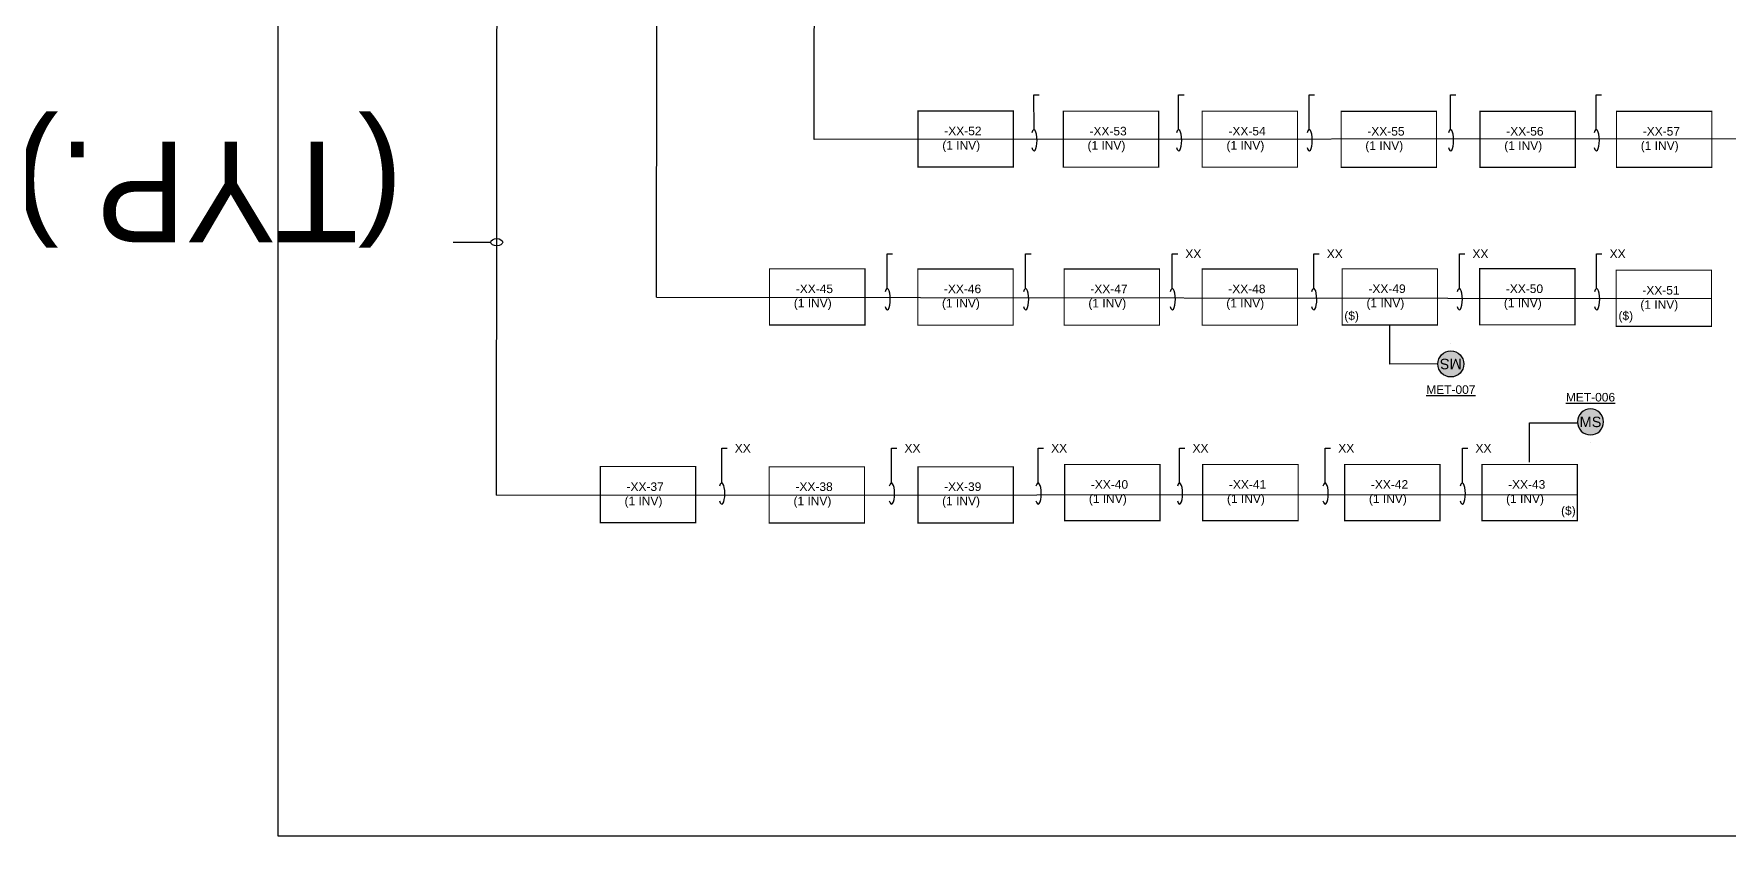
# Model space of a CAD drawing. Header units: feet. Extents: x -17 to 246, y -88 to 32.
# Drawn here: x 98.49 to 118.27, y -88 to -78.64 of the extents above; entities that cross this region are included whole.
import ezdxf
from ezdxf import colors
from ezdxf.entities.mleader import LeaderData, LeaderLine
from ezdxf.enums import TextEntityAlignment as Align
from ezdxf.math import Vec2, Vec3

# ---------------------------------------------------------------- set-up
doc = ezdxf.new("R2018")
doc.units = ezdxf.units.FT
doc.header["$MEASUREMENT"] = 0
doc.set_wipeout_variables(frame=1)
doc.linetypes.add('PHANTOM2', pattern=[1.25, 0.625, -0.125, 0.125, -0.125, 0.125, -0.125])
for name, color, linetype in [('E-1LIN-EQPM-ENCL', 8, 'PHANTOM2'), ('E-CABL-FO-6_STND', 121, 'FIBER_OPTIC_6 STRAND'), ('G-ANNO-TEXT', 1, 'Continuous')]:
    doc.layers.add(name, color=color, linetype=linetype)
doc.layers.add('G-NPLT', color=67, linetype='Continuous', plot=False)
doc.styles.add('NEI-A', font='arial.ttf')
doc.styles.get("Standard").update_dxf_attribs({"font": 'arial.ttf'})
doc.linetypes.add('FIBER_OPTIC_6 STRAND', pattern='A,0.2,-0.05,0,-0.05,0.2,-0.15,["FO",Standard,S=0.1,R=0,X=-0.04,Y=-0.05],-0.25,0.2,-0.05,0,-0.05', length=1.2)
doc.linetypes.add('FIBER_OPTIC_FEEDER (OVERALL.5x)', pattern='A,0.1,-0.025,0,-0.025,0.1,-0.2,["FOF",Standard,S=0.13,R=0,X=-0.18,Y=-0.05],-0.2,0.1,-0.025,0,-0.025', length=0.8)

# ---------------------------------------------------------------- blocks, each defined once
blk = doc.blocks.new('PCS')
blk.add_wipeout([(10.996, 16.644), (12.109, 16.644), (12.109, 15.989), (10.996, 15.989)])
at = {"layer": 'E-1LIN-EQPM-ENCL', "linetype": 'Continuous', "const_width": 0.0135}
blk.add_lwpolyline([(12.109, 16.644), (10.996, 16.644), (10.996, 15.989), (12.109, 15.989)], close=True, dxfattribs=at)
blk = doc.blocks.new('*U20')
at = {"color": 7}
for p, q in [((0, 0), (-0.959, 0.001)), ((0.125, 0), (0, 0))]:
    blk.add_line(p, q, dxfattribs=at)
blk.add_ellipse((-1.037, 0.001), major_axis=(-0.0781, 0.0001), ratio=0.6, dxfattribs=at)
at = {"lineweight": 30, "flags": 104}
blk.add_attdef('TAG', text='', height=0.1, dxfattribs=at).set_placement((0.206, 0.002), align=Align.MIDDLE_LEFT)
blk = doc.blocks.new('*U34')
h = blk.add_hatch(color=255)
h.dxf.hatch_style = 1
edge = h.paths.add_edge_path()
edge.add_arc((0, 0), 0.15625, 0, 360)
at = {"layer": 'Defpoints', "color": 2}
for p, q in [((0, 0.24375), (0, 0.24375)), ((0, -0.24375), (0, -0.24375))]:
    blk.add_line(p, q, dxfattribs=at)
at = {"layer": 'G-ANNO-TEXT', "linetype": 'Continuous'}
blk.add_circle((0, 0), 0.15625, dxfattribs=at)
at = {"layer": 'G-ANNO-TEXT', "style": 'NEI-A'}
blk.add_attdef('PV_LEGEND_CALLOUT', text='', height=0.125, dxfattribs=at).set_placement((0, 0), align=Align.MIDDLE_CENTER)
blk.add_attdef('PV_LEGEND_DESCRIPTION', text='', height=0.1, dxfattribs=at).set_placement((0.625, 0), align=Align.MIDDLE_LEFT)
blk = doc.blocks.new('*U35')
h = blk.add_hatch(color=255)
h.dxf.hatch_style = 1
edge = h.paths.add_edge_path()
edge.add_arc((0, 0), 0.15625, 0, 360)
at = {"layer": 'Defpoints', "color": 2}
for p, q in [((0, 0.24375), (0, 0.24375)), ((0, -0.24375), (0, -0.24375))]:
    blk.add_line(p, q, dxfattribs=at)
at = {"layer": 'G-ANNO-TEXT', "linetype": 'Continuous'}
blk.add_circle((0, 0), 0.15625, dxfattribs=at)
at = {"layer": 'G-ANNO-TEXT', "style": 'NEI-A'}
blk.add_attdef('PV_LEGEND_CALLOUT', text='', height=0.125, dxfattribs=at).set_placement((0, 0), align=Align.MIDDLE_CENTER)
blk.add_attdef('PV_LEGEND_DESCRIPTION', text='', height=0.1, dxfattribs=at).set_placement((0.625, 0), align=Align.MIDDLE_LEFT)
blk = doc.blocks.new('Equipment Callout Arrowhead')
at = {"color": 0}
blk.add_ellipse((0, 0), major_axis=(0.99, 0), ratio=0.28679, start_param=-0.799881, end_param=3.941473, dxfattribs=at)

msp = doc.modelspace()

# ---------------------------------------------------------------- linework, layer by layer
at = {"color": 120, "linetype": 'FIBER_OPTIC_FEEDER (OVERALL.5x)', "flags": 128}
for points in [[(103.895, -84.023), (103.908, -69.498)], [(105.763, -81.713), (105.777, -69.488)]]:
    msp.add_lwpolyline(points, dxfattribs=at)
at = {"layer": 'E-CABL-FO-6_STND', "ltscale": 0.8, "flags": 128}
for points in [[(114.881, -82.491), (114.322, -82.493), (114.322, -82.035)], [(115.952, -83.635), (115.952, -83.177), (116.511, -83.177)]]:
    msp.add_lwpolyline(points, dxfattribs=at)

# ---------------------------------------------------------------- block references
at = {"xscale": -1}
for p in [(120.923, -96.182), (122.619, -96.184), (124.24, -96.184), (125.862, -96.186), (127.483, -96.186), (129.076, -96.186), (119.19, -98.025), (120.92, -98.027), (122.628, -98.027), (124.239, -98.027), (127.478, -98.023), (129.071, -98.041), (117.215, -100.332), (119.186, -100.335), (120.922, -100.335), (122.634, -100.309), (124.246, -100.309), (125.903, -100.309)]:
    msp.add_blockref('PCS', p, dxfattribs=at)
at = {"layer": 'G-ANNO-TEXT'}
ref = msp.add_blockref('*U20', (102.981, -81.069), dxfattribs=dict(at, xscale=0.8829409089627208, yscale=0.8829409089627208, zscale=0.8829409089627208, rotation=180))
lines = msp.add_mtext('(TYP.) FOR CABLE TAGGING SEE FO TABLES, THIS DWG.', dxfattribs={"layer": '0', "insert": (102.799, -81.071), "char_height": 1.175, "attachment_point": 1, "rotation": 180, "bg_fill": 3, "box_fill_scale": 1.5, "bg_fill_color": 256, "bg_fill_transparency": 0})
ref.add_attrib('TAG', '', (102.799, -81.071)).embed_mtext(lines)
ref = msp.add_blockref('*U34', (115.033, -82.491), dxfattribs=dict(at, xscale=0.9720000292433572, yscale=0.9720000292433572, zscale=0.9720000292433572, rotation=180))
ref.add_attrib('PV_LEGEND_CALLOUT', 'MS', dxfattribs={"height": 0.1215, "rotation": 180, "style": 'NEI-A'}).set_placement((115.033, -82.491), align=Align.MIDDLE_CENTER)
ref = msp.add_blockref('*U35', (116.663, -83.167), dxfattribs=dict(at, xscale=-0.9720000292433572, yscale=0.9720000292433572, zscale=0.9720000292433572))
ref.add_attrib('PV_LEGEND_CALLOUT', 'MS', dxfattribs={"height": 0.1215, "style": 'NEI-A'}).set_placement((116.663, -83.167), align=Align.MIDDLE_CENTER)

# ---------------------------------------------------------------- texts
at = {"layer": 'G-ANNO-TEXT', "char_height": 0.1, "width": 0.27972, "style": 'NEI-A'}
for s, insert, attachment_point in [('{\\LMET-007}', (115.033, -82.74), 2), ('{\\LMET-006}', (116.663, -82.93), 8)]:
    msp.add_mtext(s, dxfattribs=dict(at, insert=insert, attachment_point=attachment_point))

# ---------------------------------------------------------------- leaders
at = {"layer": 'G-ANNO-TEXT'}
ml = msp.add_multileader_mtext('Standard', dxfattribs=at)
ml.set_content('\xa0', color=256, style='NEI-A')
ml.set_leader_properties()
ml.set_arrow_properties(name='Equipment Callout Arrowhead')
ml.build(insert=Vec2(0, 0))
ml.multileader.update_dxf_attribs({"dogleg_length": 0.0625, "arrow_head_size": 0.125})
ctx = ml.context
ctx.base_point, ctx.char_height, ctx.arrow_head_size, ctx.landing_gap_size, ctx.plane_origin = Vec3(110.23, -79.35), 0.1, 0.125, 0.09, Vec3(110.168, -79.88)
notes = []
notes.append((ctx, [(0, (1, 1, 0), (110.167, -79.35), (1, 0), 0.0625, [(0, [(110.168, -79.88)], 0, [])])]))
ctx.mtext.insert, ctx.mtext.width, ctx.mtext.flow_direction = Vec3(110.32, -79.3), 0.00107, 5
ml = msp.add_multileader_mtext('Standard', dxfattribs=at)
ml.set_content('\xa0', color=256, style='NEI-A')
ml.set_leader_properties()
ml.set_arrow_properties(name='Equipment Callout Arrowhead')
ml.build(insert=Vec2(0, 0))
ml.multileader.update_dxf_attribs({"dogleg_length": 0.0625, "arrow_head_size": 0.125})
ctx = ml.context
ctx.base_point, ctx.char_height, ctx.arrow_head_size, ctx.landing_gap_size, ctx.plane_origin = Vec3(111.918, -79.35), 0.1, 0.125, 0.09, Vec3(111.856, -79.88)
notes.append((ctx, [(0, (1, 1, 0), (111.856, -79.35), (1, 0), 0.0625, [(0, [(111.856, -79.88)], 0, [])])]))
ctx.mtext.insert, ctx.mtext.width, ctx.mtext.flow_direction = Vec3(112.008, -79.3), 0.00107, 5
ml = msp.add_multileader_mtext('Standard', dxfattribs=at)
ml.set_content('\xa0', color=256, style='NEI-A')
ml.set_leader_properties()
ml.set_arrow_properties(name='Equipment Callout Arrowhead')
ml.build(insert=Vec2(0, 0))
ml.multileader.update_dxf_attribs({"dogleg_length": 0.0625, "arrow_head_size": 0.125})
ctx = ml.context
ctx.base_point, ctx.char_height, ctx.arrow_head_size, ctx.landing_gap_size, ctx.plane_origin = Vec3(113.442, -79.35), 0.1, 0.125, 0.09, Vec3(113.38, -79.88)
notes.append((ctx, [(0, (1, 1, 0), (113.379, -79.35), (1, 0), 0.0625, [(0, [(113.38, -79.88)], 0, [])])]))
ctx.mtext.insert, ctx.mtext.width, ctx.mtext.flow_direction = Vec3(113.532, -79.3), 0.00107, 5
ml = msp.add_multileader_mtext('Standard', dxfattribs=at)
ml.set_content('\xa0', color=256, style='NEI-A')
ml.set_leader_properties()
ml.set_arrow_properties(name='Equipment Callout Arrowhead')
ml.build(insert=Vec2(0, 0))
ml.multileader.update_dxf_attribs({"dogleg_length": 0.0625, "arrow_head_size": 0.125})
ctx = ml.context
ctx.base_point, ctx.char_height, ctx.arrow_head_size, ctx.landing_gap_size, ctx.plane_origin = Vec3(115.092, -79.35), 0.1, 0.125, 0.09, Vec3(115.03, -79.88)
notes.append((ctx, [(0, (1, 1, 0), (115.03, -79.35), (1, 0), 0.0625, [(0, [(115.03, -79.88)], 0, [])])]))
ctx.mtext.insert, ctx.mtext.width, ctx.mtext.flow_direction = Vec3(115.182, -79.3), 0.00107, 5
ml = msp.add_multileader_mtext('Standard', dxfattribs=at)
ml.set_content('\xa0', color=256, style='NEI-A')
ml.set_leader_properties()
ml.set_arrow_properties(name='Equipment Callout Arrowhead')
ml.build(insert=Vec2(0, 0))
ml.multileader.update_dxf_attribs({"dogleg_length": 0.0625, "arrow_head_size": 0.125})
ctx = ml.context
ctx.base_point, ctx.char_height, ctx.arrow_head_size, ctx.landing_gap_size, ctx.plane_origin = Vec3(108.516, -81.205), 0.1, 0.125, 0.09, Vec3(108.454, -81.735)
notes.append((ctx, [(0, (1, 1, 0), (108.454, -81.205), (1, 0), 0.0625, [(0, [(108.454, -81.735)], 0, [])])]))
ctx.mtext.insert, ctx.mtext.width, ctx.mtext.flow_direction = Vec3(108.606, -81.155), 0.00107, 5
ml = msp.add_multileader_mtext('Standard', dxfattribs=at)
ml.set_content('\xa0', color=256, style='NEI-A')
ml.set_leader_properties()
ml.set_arrow_properties(name='Equipment Callout Arrowhead')
ml.build(insert=Vec2(0, 0))
ml.multileader.update_dxf_attribs({"dogleg_length": 0.0625, "arrow_head_size": 0.125})
ctx = ml.context
ctx.base_point, ctx.char_height, ctx.arrow_head_size, ctx.landing_gap_size, ctx.plane_origin = Vec3(110.132, -81.205), 0.1, 0.125, 0.09, Vec3(110.07, -81.735)
notes.append((ctx, [(0, (1, 1, 0), (110.07, -81.205), (1, 0), 0.0625, [(0, [(110.07, -81.735)], 0, [])])]))
ctx.mtext.insert, ctx.mtext.width, ctx.mtext.flow_direction = Vec3(110.222, -81.155), 0.00107, 5
ml = msp.add_multileader_mtext('Standard', dxfattribs=at)
ml.set_content('XX', color=256, style='NEI-A')
ml.set_leader_properties()
ml.set_arrow_properties(name='Equipment Callout Arrowhead')
ml.build(insert=Vec2(0, 0))
ml.multileader.update_dxf_attribs({"dogleg_length": 0.0625, "arrow_head_size": 0.125})
ctx = ml.context
ctx.base_point, ctx.char_height, ctx.arrow_head_size, ctx.landing_gap_size, ctx.plane_origin = Vec3(106.585, -83.474), 0.1, 0.125, 0.09, Vec3(106.523, -84.003)
notes.append((ctx, [(0, (1, 1, 0), (106.523, -83.474), (1, 0), 0.0625, [(0, [(106.523, -84.003)], 0, [])])]))
ctx.mtext.insert, ctx.mtext.width, ctx.mtext.flow_direction = Vec3(106.675, -83.424), 0.00107, 5
for ctx, leaders in notes:
    for number, flags, end, landing, length, lines in leaders:
        leader = LeaderData()
        leader.index, (leader.has_last_leader_line, leader.has_dogleg_vector, leader.attachment_direction) = number, flags
        leader.last_leader_point, leader.dogleg_vector, leader.dogleg_length = Vec3(end), Vec3(landing), length
        for number, points, colour, breaks in lines:
            line = LeaderLine()
            line.index, line.vertices, line.color, line.breaks = number, Vec3.list(points), colors.encode_raw_color(colour), breaks
            leader.lines.append(line)
        ctx.leaders.append(leader)

# ---------------------------------------------------------------- next in the draw order: linework, layer by layer
at = {"color": 120, "linetype": 'FIBER_OPTIC_FEEDER (OVERALL.5x)', "flags": 128}
msp.add_lwpolyline([(119.673, -79.864), (107.603, -79.872), (107.617, -69.49)], dxfattribs=at)

# ---------------------------------------------------------------- next in the draw order: block references
at = {"xscale": -1}
for p in [(125.874, -98.025), (127.505, -100.309)]:
    msp.add_blockref('PCS', p, dxfattribs=at)

# ---------------------------------------------------------------- next in the draw order: texts
at = {"layer": 'G-ANNO-TEXT', "char_height": 0.1, "attachment_point": 5, "style": 'NEI-A'}
for s, width, insert in [('\xa0-XX-52 \\P(1 INV)', 1.07408, (109.318, -79.87)), ('\xa0-XX-53 \\P(1 INV)', 1.07408, (111.013, -79.872)), ('\xa0-XX-54 \\P(1 INV)', 1.07408, (112.635, -79.872)), ('\xa0-XX-55 \\P(1 INV)', 1.07408, (114.256, -79.874)), ('\xa0-XX-56 \\P(1 INV)', 1.07408, (115.878, -79.874)), ('\xa0-XX-57 \\P(1 INV)', 1.07408, (117.471, -79.874)), ('\xa0-XX-45 \\P(1 INV)', 1.07408, (107.585, -81.712)), ('\xa0-XX-46 \\P(1 INV)', 1.07408, (109.314, -81.713)), ('\xa0-XX-47 \\P(1 INV)', 1.07408, (111.023, -81.713)), ('\xa0-XX-48 \\P(1 INV)', 1.07408, (112.633, -81.713)), ('\xa0-XX-50 \\P(1 INV)', 1.07408, (115.873, -81.711)), ('\xa0-XX-51 \\P(1 INV)', 1.07408, (117.466, -81.729)), ('($)', 0.28859, (117.075, -81.942)), ('\xa0-XX-40 \\P(1 INV)', 1.07408, (111.029, -83.995)), ('\xa0-XX-41 \\P(1 INV)', 1.07408, (112.641, -83.995)), ('\xa0-XX-42 \\P(1 INV)', 1.07408, (114.298, -83.995)), ('\xa0-XX-37 \\P(1 INV)', 1.07408, (105.609, -84.021)), ('\xa0-XX-38 \\P(1 INV)', 1.07408, (107.581, -84.021)), ('\xa0-XX-39 \\P(1 INV)', 1.07408, (109.316, -84.021))]:
    msp.add_mtext_dynamic_manual_height_columns(s, width=width, gutter_width=0.547, heights=[0], dxfattribs=dict(at, insert=insert))

# ---------------------------------------------------------------- next in the draw order: leaders
at = {"layer": 'G-ANNO-TEXT'}
ml = msp.add_multileader_mtext('Standard', dxfattribs=at)
ml.set_content('\xa0', color=256, style='NEI-A')
ml.set_leader_properties()
ml.set_arrow_properties(name='Equipment Callout Arrowhead')
ml.build(insert=Vec2(0, 0))
ml.multileader.update_dxf_attribs({"dogleg_length": 0.0625, "arrow_head_size": 0.125})
ctx = ml.context
ctx.base_point, ctx.char_height, ctx.arrow_head_size, ctx.landing_gap_size, ctx.plane_origin = Vec3(116.793, -79.35), 0.1, 0.125, 0.09, Vec3(116.731, -79.88)
notes = []
notes.append((ctx, [(0, (1, 1, 0), (116.73, -79.35), (1, 0), 0.0625, [(0, [(116.731, -79.88)], 0, [])])]))
ctx.mtext.insert, ctx.mtext.width, ctx.mtext.flow_direction = Vec3(116.883, -79.3), 0.00107, 5
ml = msp.add_multileader_mtext('Standard', dxfattribs=at)
ml.set_content('XX', color=256, style='NEI-A')
ml.set_leader_properties()
ml.set_arrow_properties(name='Equipment Callout Arrowhead')
ml.build(insert=Vec2(0, 0))
ml.multileader.update_dxf_attribs({"dogleg_length": 0.0625, "arrow_head_size": 0.125})
ctx = ml.context
ctx.base_point, ctx.char_height, ctx.arrow_head_size, ctx.landing_gap_size, ctx.plane_origin = Vec3(111.844, -81.205), 0.1, 0.125, 0.09, Vec3(111.782, -81.735)
notes.append((ctx, [(0, (1, 1, 0), (111.782, -81.205), (1, 0), 0.0625, [(0, [(111.782, -81.735)], 0, [])])]))
ctx.mtext.insert, ctx.mtext.width, ctx.mtext.flow_direction = Vec3(111.934, -81.155), 0.00107, 5
ml = msp.add_multileader_mtext('Standard', dxfattribs=at)
ml.set_content('XX', color=256, style='NEI-A')
ml.set_leader_properties()
ml.set_arrow_properties(name='Equipment Callout Arrowhead')
ml.build(insert=Vec2(0, 0))
ml.multileader.update_dxf_attribs({"dogleg_length": 0.0625, "arrow_head_size": 0.125})
ctx = ml.context
ctx.base_point, ctx.char_height, ctx.arrow_head_size, ctx.landing_gap_size, ctx.plane_origin = Vec3(115.195, -81.205), 0.1, 0.125, 0.09, Vec3(115.133, -81.735)
notes.append((ctx, [(0, (1, 1, 0), (115.133, -81.205), (1, 0), 0.0625, [(0, [(115.133, -81.735)], 0, [])])]))
ctx.mtext.insert, ctx.mtext.width, ctx.mtext.flow_direction = Vec3(115.285, -81.155), 0.00107, 5
ml = msp.add_multileader_mtext('Standard', dxfattribs=at)
ml.set_content('XX', color=256, style='NEI-A')
ml.set_leader_properties()
ml.set_arrow_properties(name='Equipment Callout Arrowhead')
ml.build(insert=Vec2(0, 0))
ml.multileader.update_dxf_attribs({"dogleg_length": 0.0625, "arrow_head_size": 0.125})
ctx = ml.context
ctx.base_point, ctx.char_height, ctx.arrow_head_size, ctx.landing_gap_size, ctx.plane_origin = Vec3(116.797, -81.205), 0.1, 0.125, 0.09, Vec3(116.735, -81.735)
notes.append((ctx, [(0, (1, 1, 0), (116.734, -81.205), (1, 0), 0.0625, [(0, [(116.735, -81.735)], 0, [])])]))
ctx.mtext.insert, ctx.mtext.width, ctx.mtext.flow_direction = Vec3(116.887, -81.155), 0.00107, 5
ml = msp.add_multileader_mtext('Standard', dxfattribs=at)
ml.set_content('XX', color=256, style='NEI-A')
ml.set_leader_properties()
ml.set_arrow_properties(name='Equipment Callout Arrowhead')
ml.build(insert=Vec2(0, 0))
ml.multileader.update_dxf_attribs({"dogleg_length": 0.0625, "arrow_head_size": 0.125})
ctx = ml.context
ctx.base_point, ctx.char_height, ctx.arrow_head_size, ctx.landing_gap_size, ctx.plane_origin = Vec3(108.566, -83.474), 0.1, 0.125, 0.09, Vec3(108.504, -84.003)
notes.append((ctx, [(0, (1, 1, 0), (108.504, -83.474), (1, 0), 0.0625, [(0, [(108.504, -84.003)], 0, [])])]))
ctx.mtext.insert, ctx.mtext.width, ctx.mtext.flow_direction = Vec3(108.656, -83.424), 0.00107, 5
ml = msp.add_multileader_mtext('Standard', dxfattribs=at)
ml.set_content('XX', color=256, style='NEI-A')
ml.set_leader_properties()
ml.set_arrow_properties(name='Equipment Callout Arrowhead')
ml.build(insert=Vec2(0, 0))
ml.multileader.update_dxf_attribs({"dogleg_length": 0.0625, "arrow_head_size": 0.125})
ctx = ml.context
ctx.base_point, ctx.char_height, ctx.arrow_head_size, ctx.landing_gap_size, ctx.plane_origin = Vec3(110.278, -83.474), 0.1, 0.125, 0.09, Vec3(110.216, -84.003)
notes.append((ctx, [(0, (1, 1, 0), (110.215, -83.474), (1, 0), 0.0625, [(0, [(110.216, -84.003)], 0, [])])]))
ctx.mtext.insert, ctx.mtext.width, ctx.mtext.flow_direction = Vec3(110.368, -83.424), 0.00107, 5
ml = msp.add_multileader_mtext('Standard', dxfattribs=at)
ml.set_content('XX', color=256, style='NEI-A')
ml.set_leader_properties()
ml.set_arrow_properties(name='Equipment Callout Arrowhead')
ml.build(insert=Vec2(0, 0))
ml.multileader.update_dxf_attribs({"dogleg_length": 0.0625, "arrow_head_size": 0.125})
ctx = ml.context
ctx.base_point, ctx.char_height, ctx.arrow_head_size, ctx.landing_gap_size, ctx.plane_origin = Vec3(111.928, -83.474), 0.1, 0.125, 0.09, Vec3(111.866, -84.003)
notes.append((ctx, [(0, (1, 1, 0), (111.866, -83.474), (1, 0), 0.0625, [(0, [(111.866, -84.003)], 0, [])])]))
ctx.mtext.insert, ctx.mtext.width, ctx.mtext.flow_direction = Vec3(112.018, -83.424), 0.00107, 5
ml = msp.add_multileader_mtext('Standard', dxfattribs=at)
ml.set_content('XX', color=256, style='NEI-A')
ml.set_leader_properties()
ml.set_arrow_properties(name='Equipment Callout Arrowhead')
ml.build(insert=Vec2(0, 0))
ml.multileader.update_dxf_attribs({"dogleg_length": 0.0625, "arrow_head_size": 0.125})
ctx = ml.context
ctx.base_point, ctx.char_height, ctx.arrow_head_size, ctx.landing_gap_size, ctx.plane_origin = Vec3(113.629, -83.474), 0.1, 0.125, 0.09, Vec3(113.566, -84.003)
notes.append((ctx, [(0, (1, 1, 0), (113.566, -83.474), (1, 0), 0.0625, [(0, [(113.566, -84.003)], 0, [])])]))
ctx.mtext.insert, ctx.mtext.width, ctx.mtext.flow_direction = Vec3(113.719, -83.424), 0.00107, 5
for ctx, leaders in notes:
    for number, flags, end, landing, length, lines in leaders:
        leader = LeaderData()
        leader.index, (leader.has_last_leader_line, leader.has_dogleg_vector, leader.attachment_direction) = number, flags
        leader.last_leader_point, leader.dogleg_vector, leader.dogleg_length = Vec3(end), Vec3(landing), length
        for number, points, colour, breaks in lines:
            line = LeaderLine()
            line.index, line.vertices, line.color, line.breaks = number, Vec3.list(points), colors.encode_raw_color(colour), breaks
            leader.lines.append(line)
        ctx.leaders.append(leader)

# ---------------------------------------------------------------- next in the draw order: linework, layer by layer
at = {"color": 120, "linetype": 'FIBER_OPTIC_FEEDER (OVERALL.5x)', "flags": 128}
for points in [[(105.763, -81.713), (118.075, -81.725)], [(103.895, -84.023), (116.508, -84.015)]]:
    msp.add_lwpolyline(points, dxfattribs=at)
at = {"layer": 'G-NPLT'}
msp.add_lwpolyline([(101.346, -64.99), (128.255, -64.99), (128.255, -88), (101.346, -88)], close=True, dxfattribs=at)

# ---------------------------------------------------------------- next in the draw order: texts
at = {"layer": 'G-ANNO-TEXT', "char_height": 0.1, "attachment_point": 5, "style": 'NEI-A'}
for s, width, insert in [('\xa0-XX-49 \\P(1 INV)', 1.07408, (114.269, -81.711)), ('($)', 0.28859, (113.875, -81.942)), ('\xa0-XX-43 \\P(1 INV)', 1.07408, (115.899, -83.995)), ('($)', 0.28859, (116.405, -84.217))]:
    msp.add_mtext_dynamic_manual_height_columns(s, width=width, gutter_width=0.547, heights=[0], dxfattribs=dict(at, insert=insert))

# ---------------------------------------------------------------- next in the draw order: leaders
at = {"layer": 'G-ANNO-TEXT'}
ml = msp.add_multileader_mtext('Standard', dxfattribs=at)
ml.set_content('XX', color=256, style='NEI-A')
ml.set_leader_properties()
ml.set_arrow_properties(name='Equipment Callout Arrowhead')
ml.build(insert=Vec2(0, 0))
ml.multileader.update_dxf_attribs({"dogleg_length": 0.0625, "arrow_head_size": 0.125})
ctx = ml.context
ctx.base_point, ctx.char_height, ctx.arrow_head_size, ctx.landing_gap_size, ctx.plane_origin = Vec3(113.495, -81.205), 0.1, 0.125, 0.09, Vec3(113.433, -81.735)
notes = []
notes.append((ctx, [(0, (1, 1, 0), (113.432, -81.205), (1, 0), 0.0625, [(0, [(113.433, -81.735)], 0, [])])]))
ctx.mtext.insert, ctx.mtext.width, ctx.mtext.flow_direction = Vec3(113.585, -81.155), 0.00107, 5
ml = msp.add_multileader_mtext('Standard', dxfattribs=at)
ml.set_content('XX', color=256, style='NEI-A')
ml.set_leader_properties()
ml.set_arrow_properties(name='Equipment Callout Arrowhead')
ml.build(insert=Vec2(0, 0))
ml.multileader.update_dxf_attribs({"dogleg_length": 0.0625, "arrow_head_size": 0.125})
ctx = ml.context
ctx.base_point, ctx.char_height, ctx.arrow_head_size, ctx.landing_gap_size, ctx.plane_origin = Vec3(115.231, -83.474), 0.1, 0.125, 0.09, Vec3(115.168, -84.003)
notes.append((ctx, [(0, (1, 1, 0), (115.168, -83.474), (1, 0), 0.0625, [(0, [(115.168, -84.003)], 0, [])])]))
ctx.mtext.insert, ctx.mtext.width, ctx.mtext.flow_direction = Vec3(115.321, -83.424), 0.00107, 5
for ctx, leaders in notes:
    for number, flags, end, landing, length, lines in leaders:
        leader = LeaderData()
        leader.index, (leader.has_last_leader_line, leader.has_dogleg_vector, leader.attachment_direction) = number, flags
        leader.last_leader_point, leader.dogleg_vector, leader.dogleg_length = Vec3(end), Vec3(landing), length
        for number, points, colour, breaks in lines:
            line = LeaderLine()
            line.index, line.vertices, line.color, line.breaks = number, Vec3.list(points), colors.encode_raw_color(colour), breaks
            leader.lines.append(line)
        ctx.leaders.append(leader)

doc.saveas('drawing.dxf')
